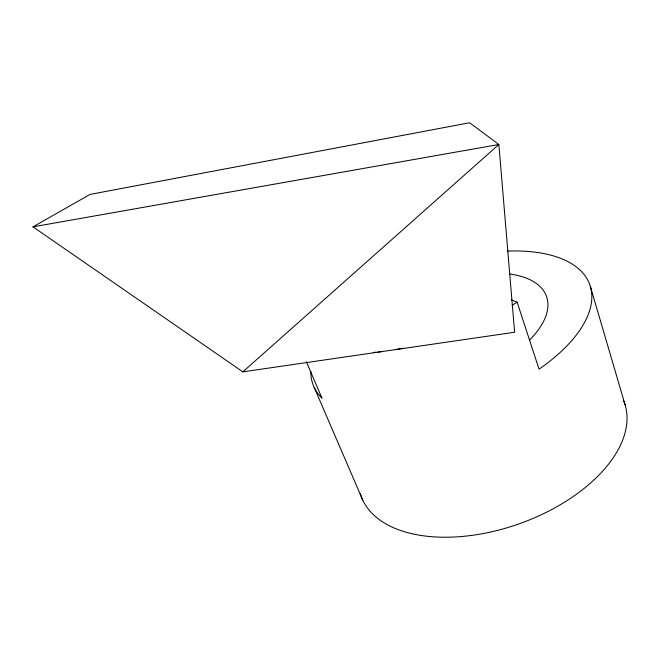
<?xml version="1.0" encoding="UTF-8"?>
<svg xmlns="http://www.w3.org/2000/svg" width="660" height="660" viewBox="0 0 660 660"><rect width="100%" height="100%" fill="white"/><g stroke="black" fill="none" stroke-linecap="round" stroke-linejoin="round"><path stroke-width="0.99" d="M242.847 371.852L498.861 144.49L469.598 122.752L90.007 194.428L33 226.842L242.847 371.852L514.618 332.244L498.861 144.49L33 226.842M512.152 305.266L517.135 302.156L539.047 369.163A147.13 71.173 -19.8 0 0 507.292 251.089M511.483 299.921L517.135 302.156M306.322 361.697L322.006 398.211A147.13 71.173 -19.8 0 1 310.81 371.332M314.193 387.403L362.752 500.123M590.329 286.333L625.078 404.803M623.337 400.001A139.689 78.977 -19.5 0 1 519.255 523.784A139.689 78.977 -19.5 0 1 360.261 493.474M510.056 274.032A102.737 49.574 -19.8 0 1 529.403 340.189M402.88 348.265A151.165 66.437 -19.9 0 1 395.942 349.536M382.354 351.516A151.165 66.437 -19.9 0 1 378.271 351.978M376.249 352.176A151.165 66.437 -19.9 0 1 373.238 352.44"/></g></svg>
